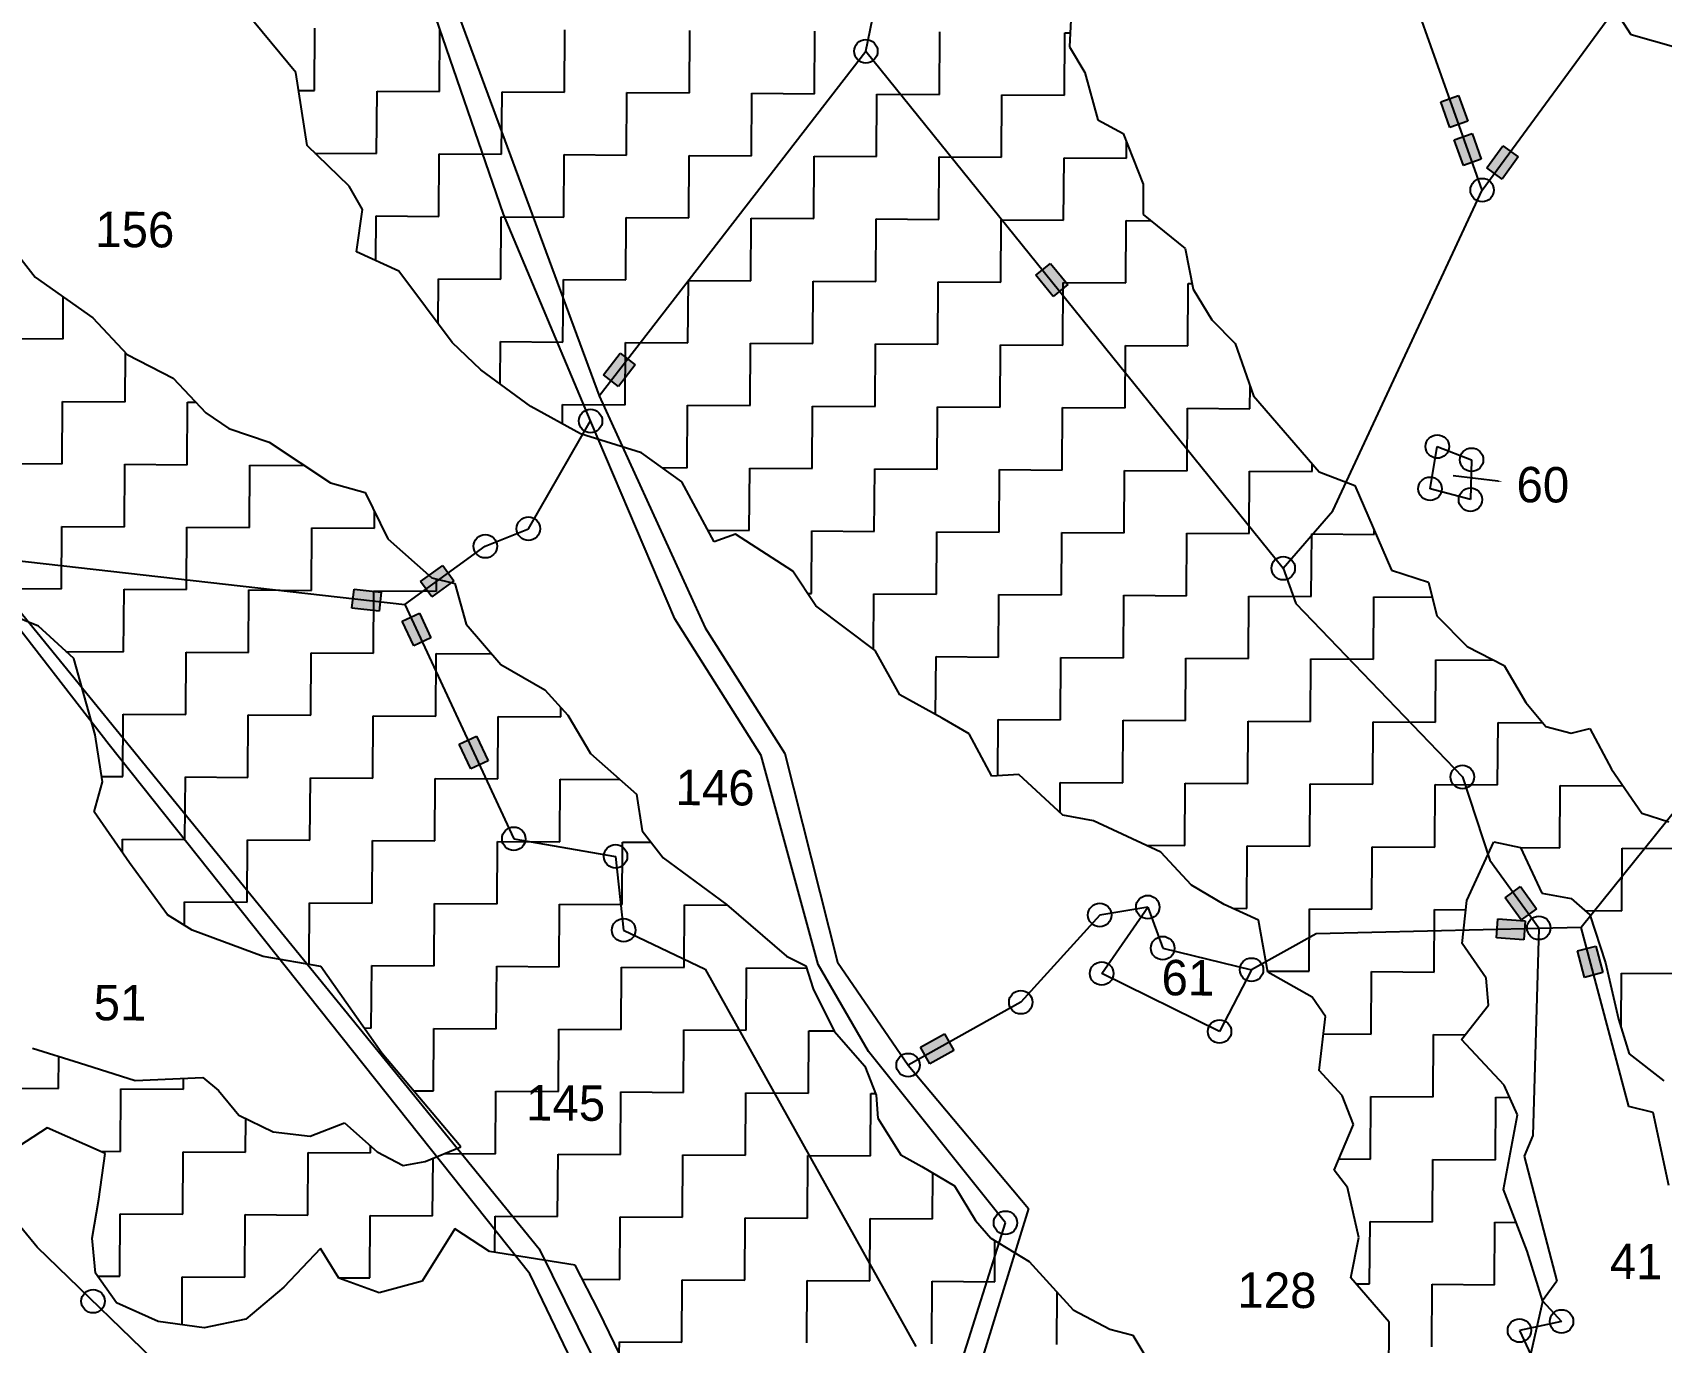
# Model space of a CAD drawing. Header units: metres. Extents: x 311141 to 315796, y 1906170 to 1910884.
# Drawn here: x 312006 to 312863, y 1909065 to 1909755 of the extents above; entities that cross this region are included whole.
import ezdxf

# ---------------------------------------------------------------- set-up
doc = ezdxf.new("R2010")
doc.units = ezdxf.units.M
doc.header["$MEASUREMENT"] = 0
for name, color, linetype in [('POLY_HATCH', 12, 'Continuous'), ('POLY_PARCEL', 6, 'Continuous'), ('POLY_ROAD', 30, 'Continuous'), ('TEXT_PARCEL', 7, 'Continuous')]:
    doc.layers.add(name, color=color, linetype=linetype)
doc.styles.add('TEXT_MAP', font='')
doc.styles.get('TEXT_MAP').set_extended_font_data('Kruti Dev 050')

msp = doc.modelspace()

# ---------------------------------------------------------------- hatches: boundary and pattern name
for points in [[(312751.51, 1909704.78), (312760.91, 1909708.12), (312756.08, 1909721.69), (312746.69, 1909718.36)], [(312758.6, 1909684.83), (312768, 1909688.17), (312763.17, 1909701.75), (312753.78, 1909698.41)], [(312770.89, 1909683.62), (312778.93, 1909677.73), (312787.45, 1909689.35), (312779.41, 1909695.24)], [(312542.83, 1909615.9), (312550.56, 1909622.19), (312541.47, 1909633.37), (312533.74, 1909627.08)], [(312306.28, 1909574.73), (312314.17, 1909568.63), (312322.98, 1909580.03), (312315.1, 1909586.13)], [(312210.04, 1909465.93), (312215.89, 1909457.86), (312227.55, 1909466.32), (312221.7, 1909474.39)], [(312188.27, 1909450.33), (312189.39, 1909460.24), (312175.07, 1909461.86), (312173.95, 1909451.96)], [(312209.4, 1909449.32), (312200.36, 1909445.12), (312206.43, 1909432.06), (312215.47, 1909436.25)], [(312236.48, 1909367.35), (312245.52, 1909371.55), (312239.45, 1909384.62), (312230.41, 1909380.42)], [(312789.08, 1909287.86), (312797.16, 1909293.7), (312788.71, 1909305.38), (312780.64, 1909299.54)], [(312790.4, 1909277.44), (312791.12, 1909287.38), (312776.75, 1909288.42), (312776.03, 1909278.48)], [(312828.35, 1909274.11), (312818.71, 1909271.55), (312822.41, 1909257.62), (312832.04, 1909260.18)], [(312473.09, 1909220.84), (312477.95, 1909212.13), (312490.53, 1909219.15), (312485.67, 1909227.86)]]:
    msp.add_hatch(color=256).paths.add_polyline_path(points)

# ---------------------------------------------------------------- linework, layer by layer
for p, q in [((312746.69, 1909718.36), (312756.08, 1909721.69)), ((312751.51, 1909704.78), (312746.69, 1909718.36)), ((312756.08, 1909721.69), (312760.91, 1909708.12)), ((312760.91, 1909708.12), (312751.51, 1909704.78)), ((312753.78, 1909698.41), (312763.17, 1909701.75)), ((312758.6, 1909684.83), (312753.78, 1909698.41)), ((312763.17, 1909701.75), (312768, 1909688.17)), ((312768, 1909688.17), (312758.6, 1909684.83)), ((312770.89, 1909683.62), (312779.41, 1909695.24)), ((312787.45, 1909689.35), (312778.93, 1909677.73)), ((312779.41, 1909695.24), (312787.45, 1909689.35)), ((312778.93, 1909677.73), (312770.89, 1909683.62)), ((312533.74, 1909627.08), (312541.47, 1909633.37)), ((312541.47, 1909633.37), (312550.56, 1909622.19)), ((312542.83, 1909615.9), (312533.74, 1909627.08)), ((312550.56, 1909622.19), (312542.83, 1909615.9)), ((312306.28, 1909574.73), (312315.1, 1909586.13)), ((312315.1, 1909586.13), (312322.98, 1909580.03)), ((312322.98, 1909580.03), (312314.17, 1909568.63)), ((312314.17, 1909568.63), (312306.28, 1909574.73)), ((312210.04, 1909465.93), (312221.7, 1909474.39)), ((312221.7, 1909474.39), (312227.55, 1909466.32)), ((312215.89, 1909457.86), (312210.04, 1909465.93)), ((312227.55, 1909466.32), (312215.89, 1909457.86)), ((312173.95, 1909451.96), (312175.07, 1909461.86)), ((312175.07, 1909461.86), (312189.39, 1909460.24)), ((312189.39, 1909460.24), (312188.27, 1909450.33)), ((312188.27, 1909450.33), (312173.95, 1909451.96)), ((312200.36, 1909445.12), (312209.4, 1909449.32)), ((312209.4, 1909449.32), (312215.47, 1909436.25)), ((312206.43, 1909432.06), (312200.36, 1909445.12)), ((312215.47, 1909436.25), (312206.43, 1909432.06)), ((312230.41, 1909380.42), (312239.45, 1909384.62)), ((312236.48, 1909367.35), (312230.41, 1909380.42)), ((312239.45, 1909384.62), (312245.52, 1909371.55)), ((312245.52, 1909371.55), (312236.48, 1909367.35)), ((312780.64, 1909299.54), (312788.71, 1909305.38)), ((312788.71, 1909305.38), (312797.16, 1909293.7)), ((312789.08, 1909287.86), (312780.64, 1909299.54)), ((312797.16, 1909293.7), (312789.08, 1909287.86)), ((312776.03, 1909278.48), (312776.75, 1909288.42)), ((312776.75, 1909288.42), (312791.12, 1909287.38)), ((312791.12, 1909287.38), (312790.4, 1909277.44)), ((312790.4, 1909277.44), (312776.03, 1909278.48)), ((312818.71, 1909271.55), (312828.35, 1909274.11)), ((312822.41, 1909257.62), (312818.71, 1909271.55)), ((312828.35, 1909274.11), (312832.04, 1909260.18)), ((312832.04, 1909260.18), (312822.41, 1909257.62)), ((312473.09, 1909220.84), (312485.67, 1909227.86)), ((312485.67, 1909227.86), (312490.53, 1909219.15)), ((312477.95, 1909212.13), (312473.09, 1909220.84)), ((312490.53, 1909219.15), (312477.95, 1909212.13))]:
    msp.add_line(p, q)
msp.add_lwpolyline([(312776.72, 1909518.78), (312753.27, 1909521.53)])
for centre in [(312444.29, 1909744.97), (312768.48, 1909671.92), (312299.47, 1909550.42), (312744.89, 1909536.97), (312762.93, 1909530.02), (312741.08, 1909514.76), (312762.32, 1909509.01), (312266.76, 1909493.73), (312244.1, 1909484.48), (312663.85, 1909472.93), (312758.08, 1909363.08), (312259.06, 1909330.55), (312312.64, 1909321.3), (312567.31, 1909290.42), (312592.58, 1909294.57), (312316.87, 1909282.45), (312798.29, 1909283.63), (312600.45, 1909272.99), (312568.35, 1909259.65), (312647.17, 1909261.63), (312525.78, 1909244.53), (312630.35, 1909229.13), (312466.51, 1909211.46), (312517.72, 1909128.47), (312037.76, 1909087.18), (312810.24, 1909076.55), (312788.09, 1909071.76)]:
    msp.add_circle(centre, 6.17)
msp.add_solid([(312776.77, 1909519.19), (312779.21, 1909518.49), (312776.68, 1909518.36)])
at = {"layer": 'POLY_HATCH'}
for p, q in [((312846.91, 1909753.55), (312833.7, 1909774.07)), ((312144.49, 1909733.82), (312118.35, 1909765.35)), ((312552.51, 1909768.56), (312551.49, 1909747.24)), ((312892.19, 1909740.83), (312846.91, 1909753.55)), ((312551.49, 1909747.24), (312559.41, 1909733.86)), ((312150.33, 1909695.33), (312144.49, 1909733.82)), ((312559.41, 1909733.86), (312566.37, 1909708.93)), ((312566.37, 1909708.93), (312579.67, 1909701.74)), ((312579.67, 1909701.74), (312590.18, 1909675.02)), ((312172.48, 1909673.94), (312150.33, 1909695.33)), ((312179.5, 1909661.75), (312172.48, 1909673.94)), ((312590.18, 1909675.02), (312590.08, 1909659.02)), ((312176.32, 1909639.51), (312179.5, 1909661.75)), ((312590.08, 1909659.02), (312612.21, 1909641.11)), ((311988.23, 1909650.5), (312007.33, 1909626.09)), ((312198.54, 1909629.25), (312176.32, 1909639.51)), ((312612.21, 1909641.11), (312616.52, 1909619.76)), ((312226.67, 1909591.63), (312198.54, 1909629.25)), ((312007.33, 1909626.09), (312037.58, 1909604.66)), ((312616.52, 1909619.76), (312626.21, 1909603.7)), ((312037.58, 1909604.66), (312055.69, 1909585.32)), ((312626.21, 1909603.7), (312638.58, 1909591.19)), ((312055.69, 1909585.32), (312079.93, 1909573.02)), ((312241.78, 1909577.37), (312226.67, 1909591.63)), ((312638.58, 1909591.19), (312648.2, 1909563.58)), ((312267.99, 1909557.98), (312241.78, 1909577.37)), ((312079.93, 1909573.02), (312097.03, 1909554.7)), ((312648.2, 1909563.58), (312682.82, 1909523.71)), ((312097.03, 1909554.7), (312109.14, 1909546.53)), ((312294.24, 1909543.65), (312267.99, 1909557.98)), ((312109.14, 1909546.53), (312130.36, 1909539.32)), ((312326.27, 1909533.65), (312294.24, 1909543.65)), ((312130.36, 1909539.32), (312162.64, 1909517.87)), ((312347.45, 1909518.34), (312326.27, 1909533.65)), ((312162.64, 1909517.87), (312180.84, 1909512.7)), ((312364.48, 1909486.86), (312347.45, 1909518.34)), ((312682.82, 1909523.71), (312701.45, 1909516.49)), ((312701.45, 1909516.49), (312720.74, 1909471.93)), ((312180.84, 1909512.7), (312192.85, 1909488.34)), ((312375.64, 1909490.84), (312364.48, 1909486.86)), ((312405.91, 1909471.43), (312375.64, 1909490.84)), ((312192.85, 1909488.34), (312216.02, 1909467.95)), ((312216.02, 1909467.95), (312228.15, 1909464.84)), ((312417.95, 1909453.14), (312405.91, 1909471.43)), ((312720.74, 1909471.93), (312740.27, 1909465.59)), ((312740.27, 1909465.59), (312744.61, 1909447.79)), ((312228.15, 1909464.84), (312234.1, 1909443.55)), ((312009.05, 1909442.39), (311979.78, 1909454.12)), ((312449.2, 1909429.67), (312417.95, 1909453.14)), ((312744.61, 1909447.79), (312760.52, 1909431.7)), ((312027.63, 1909425.39), (312009.05, 1909442.39)), ((312234.1, 1909443.55), (312252.2, 1909422.19)), ((312760.52, 1909431.7), (312780.03, 1909421.81)), ((312038.94, 1909385.33), (312027.63, 1909425.39)), ((312252.2, 1909422.19), (312275.41, 1909408.89)), ((312462.23, 1909406.31), (312449.2, 1909429.67)), ((312780.03, 1909421.81), (312791.47, 1909402.18)), ((312275.41, 1909408.89), (312287.49, 1909395.66)), ((312484.43, 1909394.03), (312462.23, 1909406.31)), ((312791.47, 1909402.18), (312802.06, 1909389.68)), ((312287.49, 1909395.66), (312299.52, 1909375.35)), ((312498.56, 1909385.85), (312484.43, 1909394.03)), ((312802.06, 1909389.68), (312815.38, 1909386.04)), ((312815.38, 1909386.04), (312825.18, 1909388.65)), ((312825.18, 1909388.65), (312836.61, 1909367.25)), ((312042.79, 1909360.52), (312038.94, 1909385.33)), ((312510.58, 1909363.51), (312498.56, 1909385.85)), ((312299.52, 1909375.35), (312323.69, 1909353.95)), ((312524.77, 1909364.44), (312510.58, 1909363.51)), ((312547.93, 1909343.04), (312524.77, 1909364.44)), ((312836.61, 1909367.25), (312852.48, 1909344.05)), ((312038.37, 1909344.7), (312042.79, 1909360.52)), ((312323.69, 1909353.95), (312326.61, 1909334.7)), ((312056.94, 1909317.93), (312038.37, 1909344.7)), ((312564.12, 1909339.91), (312547.93, 1909343.04)), ((312599.47, 1909323.5), (312564.12, 1909339.91)), ((312852.48, 1909344.05), (312866.68, 1909339.52)), ((312326.61, 1909334.7), (312337.67, 1909320.47)), ((312760.41, 1909298.01), (312774.68, 1909328.87)), ((312774.68, 1909328.87), (312788.74, 1909325.97)), ((312337.67, 1909320.47), (312370.94, 1909295.97)), ((312615.57, 1909306.2), (312599.47, 1909323.5)), ((312788.74, 1909325.97), (312799.86, 1909301.99)), ((312076.96, 1909290.44), (312056.94, 1909317.93)), ((312632.72, 1909295.97), (312615.57, 1909306.2)), ((312370.94, 1909295.97), (312402.58, 1909268.85)), ((312650.9, 1909287.76), (312632.72, 1909295.97)), ((312758, 1909275.49), (312760.41, 1909298.01)), ((312799.86, 1909301.99), (312815.32, 1909299.08)), ((312815.32, 1909299.08), (312825.13, 1909290.58)), ((312089.89, 1909282.44), (312076.96, 1909290.44)), ((312655.8, 1909260.41), (312650.9, 1909287.76)), ((312825.13, 1909290.58), (312833.42, 1909265.21)), ((312127.29, 1909268.52), (312089.89, 1909282.44)), ((312157.53, 1909263.3), (312127.29, 1909268.52)), ((312402.58, 1909268.85), (312412.67, 1909263.73)), ((312770.56, 1909257.13), (312758, 1909275.49)), ((312189.69, 1909217.72), (312157.53, 1909263.3)), ((312412.67, 1909263.73), (312416.65, 1909251.56)), ((312679.01, 1909247.11), (312655.8, 1909260.41)), ((312833.42, 1909265.21), (312840.28, 1909235.63)), ((312416.65, 1909251.56), (312427.66, 1909229.22)), ((312771.88, 1909243.06), (312770.56, 1909257.13)), ((312686.04, 1909236.95), (312679.01, 1909247.11)), ((312757.69, 1909224.86), (312771.88, 1909243.06)), ((312682.83, 1909208.63), (312686.04, 1909236.95)), ((312840.28, 1909235.63), (312845.8, 1909217.31)), ((312427.66, 1909229.22), (312443.75, 1909210.91)), ((312005.89, 1909220.28), (312030.71, 1909212.57)), ((312231.2, 1909168.49), (312189.69, 1909217.72)), ((312780.07, 1909200.81), (312757.69, 1909224.86)), ((312845.8, 1909217.31), (312864.01, 1909203.13)), ((312030.71, 1909212.57), (312059.85, 1909203.39)), ((312443.75, 1909210.91), (312449.73, 1909195.69)), ((312694.9, 1909195.4), (312682.83, 1909208.63)), ((312059.85, 1909203.39), (312095.54, 1909204.97)), ((312095.54, 1909204.97), (312103.79, 1909198.08)), ((312787.02, 1909185.29), (312780.07, 1909200.81)), ((312103.79, 1909198.08), (312114.52, 1909185.05)), ((312449.73, 1909195.69), (312450.67, 1909183.54)), ((312700.89, 1909180.18), (312694.9, 1909195.4)), ((312114.52, 1909185.05), (312132.49, 1909176.29)), ((312450.67, 1909183.54), (312462.71, 1909164.24)), ((312779.74, 1909145.95), (312787.02, 1909185.29)), ((312013.56, 1909178.46), (311987.87, 1909161.69)), ((312044.12, 1909164.95), (312013.56, 1909178.46)), ((312132.49, 1909176.29), (312151.94, 1909174.01)), ((312151.94, 1909174.01), (312170.01, 1909181.11)), ((312170.01, 1909181.11), (312187.21, 1909165.87)), ((312690.61, 1909156.21), (312700.89, 1909180.18)), ((312187.21, 1909165.87), (312200.87, 1909158.59)), ((312212.41, 1909160.68), (312231.2, 1909168.49)), ((312040.73, 1909140.84), (312044.12, 1909164.95)), ((312200.87, 1909158.59), (312212.41, 1909160.68)), ((312462.71, 1909164.24), (312473.81, 1909158.1)), ((312473.81, 1909158.1), (312490.97, 1909147.87)), ((312490.97, 1909147.87), (312502, 1909129.59)), ((312697.64, 1909147.06), (312690.61, 1909156.21)), ((312037.36, 1909120.33), (312040.73, 1909140.84)), ((312703.56, 1909120.71), (312697.64, 1909147.06)), ((312792.21, 1909113.52), (312779.74, 1909145.95)), ((312228.05, 1909125.29), (312210.95, 1909097.66)), ((312246.36, 1909113.29), (312228.05, 1909125.29)), ((312502, 1909129.59), (312510.04, 1909120.43)), ((312039.05, 1909101.95), (312037.36, 1909120.33)), ((312157.35, 1909114.91), (312138.12, 1909094.5)), ((312166.98, 1909099.37), (312157.35, 1909114.91)), ((312510.04, 1909120.43), (312530.23, 1909108.17)), ((312699.38, 1909099.48), (312703.56, 1909120.71)), ((312291.37, 1909106.17), (312246.36, 1909113.29)), ((312303.84, 1909081.97), (312291.37, 1909106.17)), ((312530.23, 1909108.17), (312553.37, 1909082.72)), ((312800.49, 1909087.05), (312792.21, 1909113.52)), ((312050.13, 1909086.4), (312039.05, 1909101.95)), ((312188.2, 1909091.68), (312166.98, 1909099.37)), ((312210.95, 1909097.66), (312188.2, 1909091.68)), ((312719.49, 1909076.09), (312699.38, 1909099.48)), ((312138.12, 1909094.5), (312118.19, 1909077.7)), ((312072.05, 1909076.54), (312050.13, 1909086.4)), ((312314.88, 1909059.21), (312303.84, 1909081.97)), ((312553.37, 1909082.72), (312572.55, 1909072.49)), ((312790.37, 1909043.19), (312800.49, 1909087.05)), ((312096.18, 1909073.15), (312072.05, 1909076.54)), ((312118.19, 1909077.7), (312096.18, 1909073.15)), ((312572.55, 1909072.49), (312584.68, 1909069.38)), ((312719.31, 1909046.74), (312719.49, 1909076.09)), ((312584.68, 1909069.38), (312598.72, 1909046.01))]:
    msp.add_line(p, q, dxfattribs=at)
at = {"layer": 'POLY_HATCH', "linetype": 'Continuous'}
for p, q in [((312154.27, 1909724.26), (312154.47, 1909757.13)), ((312220.01, 1909723.85), (312220.21, 1909756.73)), ((312285.76, 1909723.45), (312285.96, 1909756.33)), ((312351.5, 1909723.05), (312351.7, 1909755.93)), ((312417.25, 1909722.65), (312417.45, 1909755.52)), ((312482.99, 1909722.25), (312483.19, 1909755.12)), ((312548.74, 1909721.85), (312548.94, 1909754.72)), ((312548.94, 1909754.72), (312551.84, 1909754.7)), ((312145.93, 1909724.31), (312154.27, 1909724.26)), ((312186.94, 1909691.18), (312187.14, 1909724.05)), ((312187.14, 1909724.05), (312220.01, 1909723.85)), ((312252.68, 1909690.78), (312252.88, 1909723.65)), ((312252.88, 1909723.65), (312285.76, 1909723.45)), ((312318.43, 1909690.38), (312318.63, 1909723.25)), ((312318.63, 1909723.25), (312351.5, 1909723.05)), ((312384.17, 1909689.98), (312384.37, 1909722.85)), ((312384.37, 1909722.85), (312417.25, 1909722.65)), ((312449.92, 1909689.58), (312450.12, 1909722.45)), ((312450.12, 1909722.45), (312482.99, 1909722.25)), ((312515.66, 1909689.18), (312515.86, 1909722.05)), ((312515.86, 1909722.05), (312548.74, 1909721.85)), ((312581.41, 1909688.78), (312581.46, 1909697.19)), ((312154.42, 1909691.38), (312186.94, 1909691.18)), ((312219.61, 1909658.11), (312219.81, 1909690.98)), ((312219.81, 1909690.98), (312252.68, 1909690.78)), ((312285.36, 1909657.71), (312285.56, 1909690.58)), ((312285.56, 1909690.58), (312318.43, 1909690.38)), ((312351.1, 1909657.31), (312351.3, 1909690.18)), ((312351.3, 1909690.18), (312384.17, 1909689.98)), ((312416.85, 1909656.91), (312417.05, 1909689.78)), ((312417.05, 1909689.78), (312449.92, 1909689.58)), ((312482.59, 1909656.51), (312482.79, 1909689.38)), ((312482.79, 1909689.38), (312515.66, 1909689.18)), ((312548.34, 1909656.1), (312548.54, 1909688.98)), ((312548.54, 1909688.98), (312581.41, 1909688.78)), ((312186.59, 1909634.76), (312186.74, 1909658.31)), ((312186.74, 1909658.31), (312219.61, 1909658.11)), ((312252.28, 1909625.04), (312252.48, 1909657.91)), ((312252.48, 1909657.91), (312285.36, 1909657.71)), ((312318.03, 1909624.63), (312318.23, 1909657.51)), ((312318.23, 1909657.51), (312351.1, 1909657.31)), ((312383.77, 1909624.23), (312383.97, 1909657.11)), ((312383.97, 1909657.11), (312416.85, 1909656.91)), ((312449.52, 1909623.83), (312449.72, 1909656.71)), ((312449.72, 1909656.71), (312482.59, 1909656.51)), ((312515.26, 1909623.43), (312515.46, 1909656.3)), ((312515.46, 1909656.3), (312548.34, 1909656.1)), ((312581.01, 1909623.03), (312581.21, 1909655.9)), ((312581.21, 1909655.9), (312594.03, 1909655.83)), ((312219.26, 1909601.54), (312219.41, 1909625.24)), ((312219.41, 1909625.24), (312252.28, 1909625.04)), ((312284.95, 1909591.96), (312285.15, 1909624.84)), ((312285.15, 1909624.84), (312318.03, 1909624.63)), ((312350.7, 1909591.56), (312350.9, 1909624.43)), ((312350.9, 1909624.43), (312383.77, 1909624.23)), ((312416.44, 1909591.16), (312416.65, 1909624.03)), ((312416.65, 1909624.03), (312449.52, 1909623.83)), ((312482.19, 1909590.76), (312482.39, 1909623.63)), ((312482.39, 1909623.63), (312515.26, 1909623.43)), ((312547.94, 1909590.36), (312548.14, 1909623.23)), ((312548.14, 1909623.23), (312581.01, 1909623.03)), ((312613.68, 1909589.96), (312613.88, 1909622.83)), ((312613.88, 1909622.83), (312615.9, 1909622.82)), ((312021.97, 1909593.57), (312022.11, 1909615.62)), ((311989.1, 1909593.77), (312021.97, 1909593.57)), ((312054.64, 1909560.49), (312054.8, 1909586.27)), ((312251.95, 1909569.85), (312252.08, 1909592.16)), ((312252.08, 1909592.16), (312284.95, 1909591.96)), ((312317.63, 1909558.89), (312317.83, 1909591.76)), ((312317.83, 1909591.76), (312350.7, 1909591.56)), ((312383.37, 1909558.49), (312383.57, 1909591.36)), ((312383.57, 1909591.36), (312416.44, 1909591.16)), ((312449.12, 1909558.09), (312449.32, 1909590.96)), ((312449.32, 1909590.96), (312482.19, 1909590.76)), ((312514.86, 1909557.69), (312515.06, 1909590.56)), ((312515.06, 1909590.56), (312547.94, 1909590.36)), ((312580.61, 1909557.29), (312580.81, 1909590.16)), ((312580.81, 1909590.16), (312613.68, 1909589.96)), ((312646.35, 1909556.88), (312646.43, 1909568.67)), ((312021.57, 1909527.82), (312021.77, 1909560.69)), ((312021.77, 1909560.69), (312054.64, 1909560.49)), ((312087.32, 1909527.42), (312087.52, 1909560.29)), ((312087.52, 1909560.29), (312091.84, 1909560.27)), ((312284.69, 1909548.87), (312284.75, 1909559.09)), ((312284.75, 1909559.09), (312317.63, 1909558.89)), ((312350.3, 1909525.82), (312350.5, 1909558.69)), ((312350.5, 1909558.69), (312383.37, 1909558.49)), ((312416.04, 1909525.42), (312416.24, 1909558.29)), ((312416.24, 1909558.29), (312449.12, 1909558.09)), ((312481.79, 1909525.01), (312481.99, 1909557.89)), ((312481.99, 1909557.89), (312514.86, 1909557.69)), ((312547.53, 1909524.61), (312547.74, 1909557.49)), ((312547.74, 1909557.49), (312580.61, 1909557.29)), ((312613.28, 1909524.21), (312613.48, 1909557.09)), ((312613.48, 1909557.09), (312646.35, 1909556.88)), ((311988.7, 1909528.02), (312021.57, 1909527.82)), ((312054.24, 1909494.75), (312054.44, 1909527.62)), ((312054.44, 1909527.62), (312087.32, 1909527.42)), ((312119.99, 1909494.35), (312120.19, 1909527.22)), ((312120.19, 1909527.22), (312148.83, 1909527.04)), ((312336.99, 1909525.9), (312350.3, 1909525.82)), ((312382.97, 1909492.74), (312383.17, 1909525.62)), ((312383.17, 1909525.62), (312416.04, 1909525.42)), ((312448.72, 1909492.34), (312448.92, 1909525.21)), ((312448.92, 1909525.21), (312481.79, 1909525.01)), ((312679.03, 1909523.81), (312679.05, 1909528.05)), ((312514.46, 1909491.94), (312514.66, 1909524.81)), ((312514.66, 1909524.81), (312547.53, 1909524.61)), ((312580.21, 1909491.54), (312580.41, 1909524.41)), ((312580.41, 1909524.41), (312613.28, 1909524.21)), ((312645.95, 1909491.14), (312646.15, 1909524.01)), ((312646.15, 1909524.01), (312679.03, 1909523.81)), ((312185.73, 1909493.95), (312185.79, 1909502.66)), ((312021.17, 1909462.08), (312021.37, 1909494.95)), ((312021.37, 1909494.95), (312054.24, 1909494.75)), ((312086.92, 1909461.67), (312087.12, 1909494.55)), ((312087.12, 1909494.55), (312119.99, 1909494.35)), ((312152.66, 1909461.27), (312152.86, 1909494.15)), ((312152.86, 1909494.15), (312185.73, 1909493.95)), ((312361.22, 1909492.88), (312382.97, 1909492.74)), ((312415.64, 1909459.67), (312415.84, 1909492.54)), ((312415.84, 1909492.54), (312448.72, 1909492.34)), ((312481.39, 1909459.27), (312481.59, 1909492.14)), ((312481.59, 1909492.14), (312514.46, 1909491.94)), ((312547.13, 1909458.87), (312547.33, 1909491.74)), ((312547.33, 1909491.74), (312580.21, 1909491.54)), ((312612.88, 1909458.47), (312613.08, 1909491.34)), ((312613.08, 1909491.34), (312645.95, 1909491.14)), ((312678.62, 1909458.07), (312678.83, 1909490.94)), ((312678.83, 1909490.94), (312711.7, 1909490.74)), ((312711.7, 1909490.74), (312711.71, 1909492.79)), ((312218.41, 1909460.87), (312218.45, 1909467.33)), ((311988.3, 1909462.28), (312021.17, 1909462.08)), ((312053.84, 1909429), (312054.04, 1909461.88)), ((312054.04, 1909461.88), (312086.92, 1909461.67)), ((312119.59, 1909428.6), (312119.79, 1909461.47)), ((312119.79, 1909461.47), (312152.66, 1909461.27)), ((312185.33, 1909428.2), (312185.53, 1909461.07)), ((312185.53, 1909461.07), (312218.41, 1909460.87)), ((312413.64, 1909459.68), (312415.64, 1909459.67)), ((312448.34, 1909430.32), (312448.52, 1909459.47)), ((312448.52, 1909459.47), (312481.39, 1909459.27)), ((312514.06, 1909426.2), (312514.26, 1909459.07)), ((312514.26, 1909459.07), (312547.13, 1909458.87)), ((312579.81, 1909425.8), (312580.01, 1909458.67)), ((312580.01, 1909458.67), (312612.88, 1909458.47)), ((312645.55, 1909425.39), (312645.75, 1909458.27)), ((312645.75, 1909458.27), (312678.62, 1909458.07)), ((312711.3, 1909424.99), (312711.5, 1909457.87)), ((312711.5, 1909457.87), (312742.2, 1909457.68)), ((312023.48, 1909429.19), (312053.84, 1909429)), ((312086.52, 1909395.93), (312086.72, 1909428.8)), ((312086.72, 1909428.8), (312119.59, 1909428.6)), ((312152.26, 1909395.53), (312152.46, 1909428.4)), ((312152.46, 1909428.4), (312185.33, 1909428.2)), ((312218.01, 1909395.13), (312218.21, 1909428)), ((312218.21, 1909428), (312247.43, 1909427.82)), ((312481, 1909395.93), (312481.19, 1909426.4)), ((312481.19, 1909426.4), (312514.06, 1909426.2)), ((312546.73, 1909393.12), (312546.93, 1909426)), ((312546.93, 1909426), (312579.81, 1909425.8)), ((312612.48, 1909392.72), (312612.68, 1909425.59)), ((312612.68, 1909425.59), (312645.55, 1909425.39)), ((312678.22, 1909392.32), (312678.42, 1909425.19)), ((312678.42, 1909425.19), (312711.3, 1909424.99)), ((312743.97, 1909391.92), (312744.17, 1909424.79)), ((312744.17, 1909424.79), (312774.5, 1909424.61)), ((312283.75, 1909394.73), (312283.78, 1909399.72)), ((312053.44, 1909363.26), (312053.64, 1909396.13)), ((312053.64, 1909396.13), (312086.52, 1909395.93)), ((312119.19, 1909362.86), (312119.39, 1909395.73)), ((312119.39, 1909395.73), (312152.26, 1909395.53)), ((312184.93, 1909362.46), (312185.13, 1909395.33)), ((312185.13, 1909395.33), (312218.01, 1909395.13)), ((312250.68, 1909362.05), (312250.88, 1909394.93)), ((312250.88, 1909394.93), (312283.75, 1909394.73)), ((312513.68, 1909363.71), (312513.86, 1909393.32)), ((312513.86, 1909393.32), (312546.73, 1909393.12)), ((312579.41, 1909360.05), (312579.61, 1909392.92)), ((312579.61, 1909392.92), (312612.48, 1909392.72)), ((312645.15, 1909359.65), (312645.35, 1909392.52)), ((312645.35, 1909392.52), (312678.22, 1909392.32)), ((312710.9, 1909359.25), (312711.1, 1909392.12)), ((312711.1, 1909392.12), (312743.97, 1909391.92)), ((312776.64, 1909358.85), (312776.84, 1909391.72)), ((312776.84, 1909391.72), (312800.46, 1909391.58)), ((312042.35, 1909363.32), (312053.44, 1909363.26)), ((312086.11, 1909330.18), (312086.31, 1909363.06)), ((312086.31, 1909363.06), (312119.19, 1909362.86)), ((312151.86, 1909329.78), (312152.06, 1909362.66)), ((312152.06, 1909362.66), (312184.93, 1909362.46)), ((312217.61, 1909329.38), (312217.81, 1909362.25)), ((312217.81, 1909362.25), (312250.68, 1909362.05)), ((312283.35, 1909328.98), (312283.55, 1909361.85)), ((312283.55, 1909361.85), (312314.98, 1909361.66)), ((312546.44, 1909344.42), (312546.53, 1909360.25)), ((312546.53, 1909360.25), (312579.41, 1909360.05)), ((312612.08, 1909326.98), (312612.28, 1909359.85)), ((312612.28, 1909359.85), (312645.15, 1909359.65)), ((312677.82, 1909326.58), (312678.02, 1909359.45)), ((312678.02, 1909359.45), (312710.9, 1909359.25)), ((312743.57, 1909326.17), (312743.77, 1909359.05)), ((312743.77, 1909359.05), (312776.64, 1909358.85)), ((312809.31, 1909325.77), (312809.51, 1909358.65)), ((312809.51, 1909358.65), (312842.39, 1909358.45)), ((312842.39, 1909358.45), (312842.39, 1909358.8)), ((312053.2, 1909323.33), (312053.24, 1909330.38)), ((312053.24, 1909330.38), (312086.11, 1909330.18)), ((312118.79, 1909297.11), (312118.99, 1909329.98)), ((312118.99, 1909329.98), (312151.86, 1909329.78)), ((312184.53, 1909296.71), (312184.73, 1909329.58)), ((312184.73, 1909329.58), (312217.61, 1909329.38)), ((312250.28, 1909296.31), (312250.48, 1909329.18)), ((312250.48, 1909329.18), (312283.35, 1909328.98)), ((312316.02, 1909295.91), (312316.22, 1909328.78)), ((312316.22, 1909328.78), (312331.28, 1909328.69)), ((312591.71, 1909327.1), (312612.08, 1909326.98)), ((312644.75, 1909293.9), (312644.95, 1909326.78)), ((312644.95, 1909326.78), (312677.82, 1909326.58)), ((312710.5, 1909293.5), (312710.7, 1909326.38)), ((312710.7, 1909326.38), (312743.57, 1909326.17)), ((312788.78, 1909325.9), (312809.31, 1909325.77)), ((312841.99, 1909292.7), (312842.19, 1909325.57)), ((312842.19, 1909325.57), (312875.06, 1909325.37)), ((312085.84, 1909284.94), (312085.91, 1909297.31)), ((312085.91, 1909297.31), (312118.79, 1909297.11)), ((312151.46, 1909264.35), (312151.66, 1909296.91)), ((312151.66, 1909296.91), (312184.53, 1909296.71)), ((312217.2, 1909263.64), (312217.4, 1909296.51)), ((312217.4, 1909296.51), (312250.28, 1909296.31)), ((312282.95, 1909263.24), (312283.15, 1909296.11)), ((312283.15, 1909296.11), (312316.02, 1909295.91)), ((312348.69, 1909262.83), (312348.9, 1909295.71)), ((312348.9, 1909295.71), (312371.41, 1909295.57)), ((312637.2, 1909293.95), (312644.75, 1909293.9)), ((312677.42, 1909260.83), (312677.62, 1909293.7)), ((312677.62, 1909293.7), (312710.5, 1909293.5)), ((312743.17, 1909260.43), (312743.37, 1909293.3)), ((312743.37, 1909293.3), (312759.9, 1909293.2)), ((312822.55, 1909292.82), (312841.99, 1909292.7)), ((312184.13, 1909230.96), (312184.33, 1909263.84)), ((312184.33, 1909263.84), (312217.2, 1909263.64)), ((312249.88, 1909230.56), (312250.08, 1909263.44)), ((312250.08, 1909263.44), (312282.95, 1909263.24)), ((312315.62, 1909230.16), (312315.82, 1909263.04)), ((312315.82, 1909263.04), (312348.69, 1909262.83)), ((312381.37, 1909229.76), (312381.57, 1909262.63)), ((312381.57, 1909262.63), (312413.09, 1909262.44)), ((312655.7, 1909260.96), (312677.42, 1909260.83)), ((312710.09, 1909227.76), (312710.29, 1909260.63)), ((312710.29, 1909260.63), (312743.17, 1909260.43)), ((312841.61, 1909231.2), (312841.79, 1909259.83)), ((312841.79, 1909259.83), (312874.66, 1909259.63)), ((312180.33, 1909230.99), (312184.13, 1909230.96)), ((312216.8, 1909197.89), (312217, 1909230.76)), ((312217, 1909230.76), (312249.88, 1909230.56)), ((312282.55, 1909197.49), (312282.75, 1909230.36)), ((312282.75, 1909230.36), (312315.62, 1909230.16)), ((312348.29, 1909197.09), (312348.49, 1909229.96)), ((312348.49, 1909229.96), (312381.37, 1909229.76)), ((312414.04, 1909196.69), (312414.24, 1909229.56)), ((312414.24, 1909229.56), (312427.53, 1909229.48)), ((312685.02, 1909227.91), (312710.09, 1909227.76)), ((312742.77, 1909194.68), (312742.97, 1909227.56)), ((312742.97, 1909227.56), (312759.72, 1909227.45)), ((312019.57, 1909199.09), (312019.67, 1909216)), ((311986.69, 1909199.29), (312019.57, 1909199.09)), ((312085.31, 1909198.69), (312085.35, 1909204.52)), ((312052.24, 1909166.02), (312052.44, 1909198.89)), ((312052.44, 1909198.89), (312085.31, 1909198.69)), ((312206.36, 1909197.95), (312216.8, 1909197.89)), ((312249.48, 1909164.82), (312249.68, 1909197.69)), ((312249.68, 1909197.69), (312282.55, 1909197.49)), ((312315.22, 1909164.42), (312315.42, 1909197.29)), ((312315.42, 1909197.29), (312348.29, 1909197.09)), ((312380.97, 1909164.02), (312381.17, 1909196.89)), ((312381.17, 1909196.89), (312414.04, 1909196.69)), ((312446.71, 1909163.62), (312446.91, 1909196.49)), ((312446.91, 1909196.49), (312449.43, 1909196.47)), ((312709.69, 1909162.01), (312709.89, 1909194.88)), ((312709.89, 1909194.88), (312742.77, 1909194.68)), ((312775.44, 1909161.61), (312775.64, 1909194.48)), ((312775.64, 1909194.48), (312782.92, 1909194.44)), ((312117.98, 1909165.62), (312118.09, 1909183.31)), ((312041.54, 1909166.09), (312052.24, 1909166.02)), ((312084.91, 1909132.95), (312085.11, 1909165.82)), ((312085.11, 1909165.82), (312117.98, 1909165.62)), ((312150.66, 1909132.55), (312150.86, 1909165.42)), ((312150.86, 1909165.42), (312183.73, 1909165.22)), ((312183.73, 1909165.22), (312183.75, 1909168.94)), ((312216.4, 1909132.15), (312216.59, 1909162.41)), ((312222.77, 1909164.98), (312249.48, 1909164.82)), ((312282.15, 1909131.74), (312282.35, 1909164.62)), ((312282.35, 1909164.62), (312315.22, 1909164.42)), ((312347.89, 1909131.34), (312348.09, 1909164.22)), ((312348.09, 1909164.22), (312380.97, 1909164.02)), ((312413.64, 1909130.94), (312413.84, 1909163.82)), ((312413.84, 1909163.82), (312446.71, 1909163.62)), ((312693.14, 1909162.11), (312709.69, 1909162.01)), ((312742.37, 1909128.94), (312742.57, 1909161.81)), ((312742.57, 1909161.81), (312775.44, 1909161.61)), ((312479.38, 1909130.54), (312479.53, 1909154.69)), ((312051.84, 1909100.28), (312052.04, 1909133.15)), ((312052.04, 1909133.15), (312084.91, 1909132.95)), ((312117.58, 1909099.87), (312117.78, 1909132.75)), ((312117.78, 1909132.75), (312150.66, 1909132.55)), ((312183.33, 1909099.47), (312183.53, 1909132.35)), ((312183.53, 1909132.35), (312216.4, 1909132.15)), ((312249.16, 1909112.85), (312249.28, 1909131.95)), ((312249.28, 1909131.95), (312282.15, 1909131.74)), ((312314.82, 1909098.67), (312315.02, 1909131.54)), ((312315.02, 1909131.54), (312347.89, 1909131.34)), ((312380.57, 1909098.27), (312380.77, 1909131.14)), ((312380.77, 1909131.14), (312413.64, 1909130.94)), ((312446.31, 1909097.87), (312446.51, 1909130.74)), ((312446.51, 1909130.74), (312479.38, 1909130.54)), ((312709.29, 1909096.27), (312709.49, 1909129.14)), ((312709.49, 1909129.14), (312742.37, 1909128.94)), ((312775.04, 1909095.87), (312775.24, 1909128.74)), ((312775.24, 1909128.74), (312786.38, 1909128.67)), ((312512.06, 1909097.47), (312512.19, 1909119.13)), ((312040.19, 1909100.35), (312051.84, 1909100.28)), ((312084.56, 1909074.78), (312084.71, 1909100.07)), ((312084.71, 1909100.07), (312117.58, 1909099.87)), ((312166.86, 1909099.57), (312183.33, 1909099.47)), ((312295.18, 1909098.79), (312314.82, 1909098.67)), ((312347.49, 1909065.6), (312347.69, 1909098.47)), ((312347.69, 1909098.47), (312380.57, 1909098.27)), ((312413.24, 1909065.2), (312413.44, 1909098.07)), ((312413.44, 1909098.07), (312446.31, 1909097.87)), ((312478.98, 1909064.8), (312479.18, 1909097.67)), ((312479.18, 1909097.67), (312512.06, 1909097.47)), ((312544.73, 1909064.4), (312544.9, 1909092.03)), ((312702.11, 1909096.31), (312709.29, 1909096.27)), ((312741.96, 1909063.19), (312742.16, 1909096.07)), ((312742.16, 1909096.07), (312775.04, 1909095.87)), ((312314.58, 1909059.81), (312314.62, 1909065.8)), ((312314.62, 1909065.8), (312347.49, 1909065.6))]:
    msp.add_line(p, q, dxfattribs=at)
at = {"layer": 'POLY_PARCEL'}
for p, q in [((312444.29, 1909744.97), (312529.25, 1910160.46)), ((312768.48, 1909671.92), (312599.01, 1910148.65)), ((312768.48, 1909671.92), (312851.05, 1909784.5)), ((312304.05, 1909563.71), (312444.29, 1909744.97)), ((312444.29, 1909744.97), (312663.85, 1909472.93)), ((312689.89, 1909503.13), (312768.48, 1909671.92)), ((312266.76, 1909493.73), (312299.47, 1909550.42)), ((312741.08, 1909514.76), (312744.89, 1909536.97)), ((312744.89, 1909536.97), (312762.93, 1909530.02)), ((312762.93, 1909530.02), (312762.32, 1909509.01)), ((312762.32, 1909509.01), (312741.08, 1909514.76)), ((312663.85, 1909472.93), (312689.89, 1909503.13)), ((312244.1, 1909484.48), (312266.76, 1909493.73)), ((312201.82, 1909453.81), (312244.1, 1909484.48)), ((311975.77, 1909479.45), (312201.82, 1909453.81)), ((312663.85, 1909472.93), (312670.53, 1909454.4)), ((312201.82, 1909453.81), (312259.06, 1909330.55)), ((312670.53, 1909454.4), (312758.08, 1909363.08)), ((312938.16, 1909430.26), (312820.62, 1909283.81)), ((312758.08, 1909363.08), (312772.49, 1909319.31)), ((312259.06, 1909330.55), (312312.64, 1909321.3)), ((312312.64, 1909321.3), (312316.87, 1909282.45)), ((312772.49, 1909319.31), (312798.29, 1909283.63)), ((312592.58, 1909294.57), (312567.31, 1909290.42)), ((312568.35, 1909259.65), (312592.58, 1909294.57)), ((312592.58, 1909294.57), (312600.45, 1909272.99)), ((312567.31, 1909290.42), (312525.78, 1909244.53)), ((312316.87, 1909282.45), (312359.72, 1909261.92)), ((312681.14, 1909280.5), (312647.17, 1909261.63)), ((312798.28, 1909283.28), (312681.14, 1909280.5)), ((312798.28, 1909283.28), (312795.17, 1909174.48)), ((312820.62, 1909283.81), (312798.28, 1909283.28)), ((312798.29, 1909283.63), (312798.28, 1909283.28)), ((312845.58, 1909189.68), (312820.62, 1909283.81)), ((312600.45, 1909272.99), (312647.17, 1909261.63)), ((312359.72, 1909261.92), (312470.59, 1909063.37)), ((312630.35, 1909229.13), (312568.35, 1909259.65)), ((312647.17, 1909261.63), (312630.35, 1909229.13)), ((312525.78, 1909244.53), (312466.51, 1909211.46)), ((312858.48, 1909186.53), (312845.58, 1909189.68)), ((312866.69, 1909148.06), (312858.48, 1909186.53)), ((312795.17, 1909174.48), (312790.63, 1909163.56)), ((312790.63, 1909163.56), (312807.81, 1909097.73)), ((312008.42, 1909115.55), (311982.75, 1909146.78)), ((312134.01, 1908994.13), (312008.42, 1909115.55)), ((312807.81, 1909097.73), (312800.18, 1909087.36)), ((312800.18, 1909087.36), (312810.24, 1909076.55)), ((312810.24, 1909076.55), (312788.09, 1909071.76)), ((312788.09, 1909071.76), (312803.09, 1909039.72))]:
    msp.add_line(p, q, dxfattribs=at)
at = {"layer": 'POLY_ROAD'}
for p, q in [((312253.6, 1909659.22), (312206.85, 1909795.41)), ((312217.72, 1909797.41), (312304.05, 1909563.71)), ((312299.47, 1909550.42), (312253.6, 1909659.22)), ((312304.05, 1909563.71), (312359.83, 1909441.54)), ((312343.83, 1909446.29), (312299.47, 1909550.42)), ((312046.19, 1909379.96), (311968.56, 1909480.27)), ((311979.26, 1909474.76), (312272.41, 1909114.81)), ((312389.16, 1909374.44), (312343.83, 1909446.29)), ((312359.83, 1909441.54), (312401.58, 1909375.4)), ((312267.52, 1909101.62), (312046.19, 1909379.96)), ((312419.26, 1909264.45), (312389.16, 1909374.44)), ((312401.58, 1909375.4), (312429.35, 1909265.68)), ((312445.61, 1909218.56), (312419.26, 1909264.45)), ((312429.35, 1909265.68), (312466.51, 1909211.46)), ((312517.72, 1909128.47), (312445.61, 1909218.56)), ((312466.51, 1909211.46), (312529.92, 1909135.89)), ((312529.92, 1909135.89), (312501.26, 1909043.61)), ((312493.01, 1909050.21), (312517.72, 1909128.47)), ((312272.41, 1909114.81), (312313.36, 1909032.06)), ((312299.68, 1909034.91), (312267.52, 1909101.62))]:
    msp.add_line(p, q, dxfattribs=at)

# ---------------------------------------------------------------- texts
at = {"layer": 'TEXT_PARCEL', "style": 'TEXT_MAP'}
for s, p in [('156', (312038.88, 1909641.98)), ('60', (312786.52, 1909507.65)), ('146', (312344.15, 1909348.29)), ('61', (312599.79, 1909248.2)), ('51', (312038.02, 1909235.05)), ('145', (312265.53, 1909182.34)), ('41', (312835.61, 1909098.87)), ('128', (312639.73, 1909083.8))]:
    msp.add_text(s, height=18.637, rotation=359.65062, dxfattribs=at).set_placement(p)

doc.saveas('drawing.dxf')
